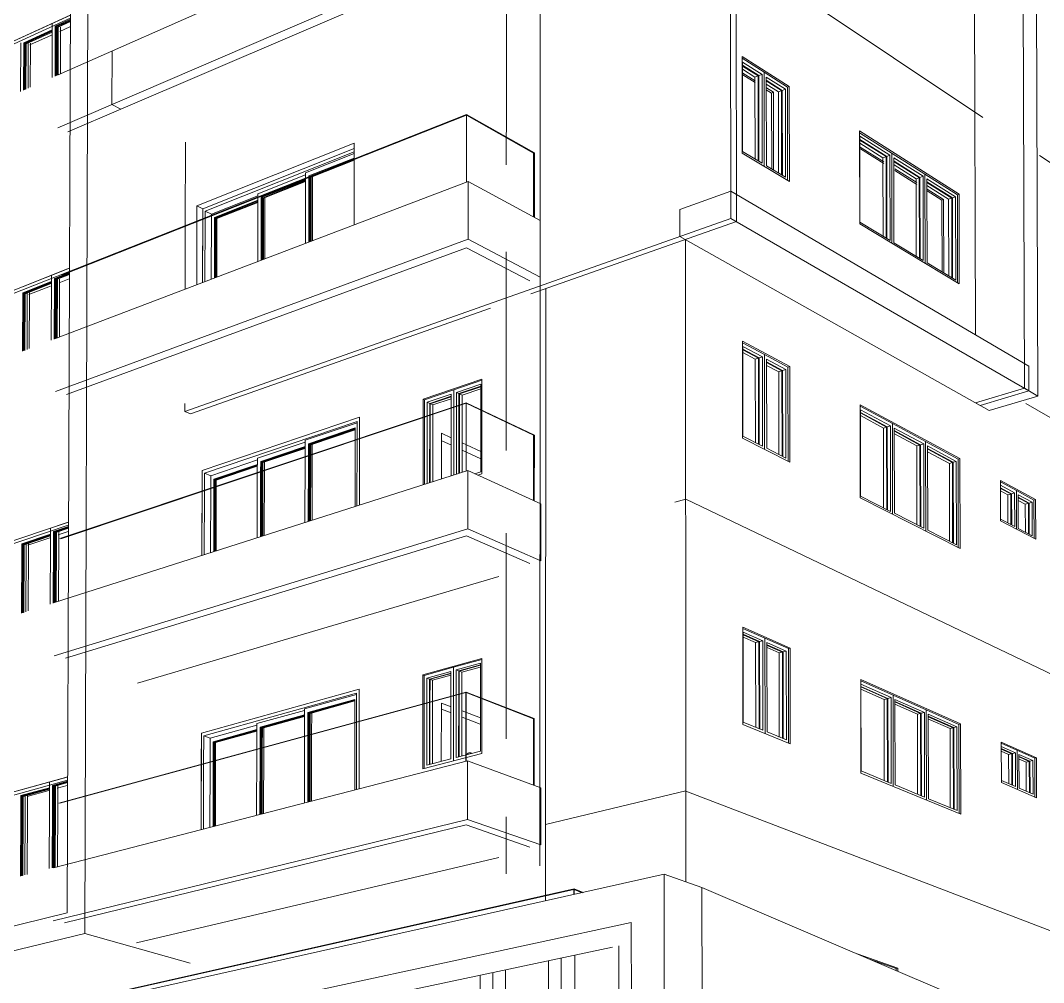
# Model space of a CAD drawing. Header units: metres. Extents: x -144 to 1000, y -717 to 29.
# Drawn here: x 11.863 to 15.321, y -560.797 to -557.545 of the extents above; entities that cross this region are included whole.
import ezdxf

# ---------------------------------------------------------------- set-up
doc = ezdxf.new("R2010")
doc.units = ezdxf.units.M
for name, color, linetype, lineweight in [('A-DOOR-FRAM', 1, 'Continuous', 9), ('A-DOOR-GLAZ', 1, 'Continuous', 9), ('A-FLOR', 2, 'Continuous', 9), ('A-FLOR-HRAL', 1, 'Continuous', 9), ('A-GLAZ', 1, 'Continuous', 9), ('A-WALL', 4, 'Continuous', 9), ('P-SANR-FIXT', 1, 'Continuous', 9), ('S-COLS', 7, 'Continuous', 9)]:
    doc.layers.add(name, color=color, linetype=linetype, lineweight=lineweight)

msp = doc.modelspace()

# ---------------------------------------------------------------- linework, layer by layer
at = {"layer": 'A-DOOR-FRAM', "color": 253, "true_color": 0x9c9c9c}
for p, q in [((12.0316, -557.5262), (11.7414, -557.6584)), ((11.7485, -557.6655), (12.0305, -557.5372)), ((11.9804, -557.5639), (12.0316, -557.5407)), ((11.8738, -557.62), (11.9702, -557.5762)), ((11.9703, -557.5541), (11.9697, -557.7377)), ((11.9798, -557.7332), (11.9804, -557.5639)), ((11.9804, -557.5639), (11.983, -557.5653)), ((11.8639, -557.6206), (11.8632, -557.7848)), ((11.8732, -557.7804), (11.8738, -557.62)), ((11.8738, -557.62), (11.8764, -557.6213)), ((12.6765, -558.141), (12.8262, -558.0818)), ((12.8263, -558.0774), (12.8259, -558.298)), ((12.8372, -558.2937), (12.8377, -558.0729)), ((12.5189, -558.2102), (12.6654, -558.1524)), ((12.6654, -558.1411), (12.6649, -558.3594)), ((12.6761, -558.3551), (12.6765, -558.141)), ((12.6786, -558.142), (12.6765, -558.141)), ((12.4782, -558.4305), (12.4788, -558.2149)), ((12.4867, -558.2118), (12.4861, -558.4275)), ((12.5081, -558.2034), (12.5076, -558.4194)), ((12.5184, -558.4152), (12.5189, -558.2102)), ((12.5215, -558.2115), (12.5189, -558.2102)), ((11.9773, -558.4164), (12.0285, -558.3961)), ((11.8705, -558.4652), (11.967, -558.4271)), ((11.9672, -558.4174), (11.9664, -558.6257)), ((11.9765, -558.6219), (11.9773, -558.4164)), ((11.9773, -558.4164), (11.9793, -558.4173)), ((11.8697, -558.6626), (11.8705, -558.4652)), ((11.8705, -558.4652), (11.8731, -558.4664)), ((12.9945, -558.9618), (12.9941, -559.1876)), ((13.0003, -558.9599), (13, -559.1857)), ((13.0084, -559.183), (13.0088, -558.957)), ((12.8245, -559.0186), (12.8241, -559.2419)), ((12.8355, -559.2383), (12.8359, -559.0148)), ((12.6633, -559.0725), (12.6629, -559.2935)), ((12.674, -559.2899), (12.6745, -559.0688)), ((12.4758, -559.3532), (12.4764, -559.1349)), ((12.4843, -559.1323), (12.4837, -559.3507)), ((12.5057, -559.1252), (12.5052, -559.3439)), ((12.5161, -559.3404), (12.5166, -559.1215)), ((11.9639, -559.3063), (11.9631, -559.5171)), ((11.9732, -559.5139), (11.974, -559.3029)), ((11.8663, -559.5481), (11.8671, -559.3386)), ((12.993, -559.9172), (12.9926, -560.1458)), ((12.9988, -559.9156), (12.9985, -560.1443)), ((13.007, -560.1421), (13.0073, -559.9132)), ((12.8227, -559.9635), (12.8223, -560.1897)), ((12.8337, -560.1867), (12.8341, -559.9604)), ((12.6613, -560.0075), (12.6608, -560.2313)), ((12.6719, -560.2284), (12.6724, -560.0045)), ((12.4734, -560.2795), (12.474, -560.0585)), ((12.4819, -560.0564), (12.4813, -560.2775)), ((12.5034, -560.0505), (12.5028, -560.272)), ((12.5137, -560.2692), (12.5143, -560.0476)), ((11.9606, -560.1984), (11.9598, -560.4107)), ((11.9699, -560.4092), (11.9707, -560.1956)), ((11.8628, -560.4368), (11.8637, -560.2248))]:
    msp.add_line(p, q, dxfattribs=at)
at = {"layer": 'A-DOOR-FRAM', "color": 9, "true_color": 0xbbbbbb}
for p, q in [((11.983, -557.5653), (11.9882, -557.568)), ((11.9882, -557.568), (11.9876, -557.7298)), ((12.0316, -557.5484), (11.9882, -557.568)), ((11.9899, -557.7287), (11.9905, -557.567)), ((12.03, -557.5662), (11.9963, -557.5814)), ((11.9983, -557.5671), (11.9978, -557.7253)), ((11.9701, -557.5839), (11.8816, -557.624)), ((11.9681, -557.5942), (11.8948, -557.6274)), ((11.8764, -557.6213), (11.8816, -557.624)), ((11.8816, -557.624), (11.881, -557.777)), ((11.8883, -557.7737), (11.8889, -557.6207)), ((11.8967, -557.6208), (11.8961, -557.7703)), ((12.9908, -558.0167), (12.8454, -558.0742)), ((12.8262, -558.0889), (12.6843, -558.1449)), ((12.8454, -558.0742), (12.8407, -558.0718)), ((12.8454, -558.0742), (12.845, -558.2907)), ((12.8503, -558.0723), (12.85, -558.2888)), ((12.6653, -558.1594), (12.5267, -558.2141)), ((12.6843, -558.1449), (12.6791, -558.1423)), ((12.6843, -558.1449), (12.6838, -558.3522)), ((12.6891, -558.1432), (12.6887, -558.3503)), ((12.5267, -558.2141), (12.5215, -558.2115)), ((12.5267, -558.2141), (12.5262, -558.4123)), ((12.0285, -558.4028), (11.9851, -558.42)), ((11.967, -558.4338), (11.8783, -558.4687)), ((11.9644, -558.4424), (11.8915, -558.4712)), ((11.9799, -558.4176), (11.9851, -558.42)), ((11.9851, -558.42), (11.9844, -558.6189)), ((11.9867, -558.618), (11.9874, -558.419)), ((12.027, -558.4178), (11.9932, -558.4311)), ((11.9952, -558.4187), (11.9945, -558.615)), ((11.8731, -558.4664), (11.8783, -558.4687)), ((11.8783, -558.4687), (11.8776, -558.6596)), ((11.8849, -558.6568), (11.8856, -558.4659)), ((11.8934, -558.4655), (11.8927, -558.6538)), ((12.8436, -559.0122), (12.8432, -559.2358)), ((12.8486, -559.0106), (12.8482, -559.2342)), ((12.6822, -559.0662), (12.6818, -559.2874)), ((12.6871, -559.0645), (12.6866, -559.2859)), ((12.5244, -559.1189), (12.5239, -559.3379)), ((11.9819, -559.3003), (11.9811, -559.5114)), ((11.9834, -559.5106), (11.9842, -559.2995)), ((11.992, -559.2968), (11.9913, -559.5081)), ((11.875, -559.3367), (11.8742, -559.5456)), ((11.8814, -559.5432), (11.8822, -559.3335)), ((11.8901, -559.3309), (11.8893, -559.5407)), ((12.8419, -559.9583), (12.8415, -560.1847)), ((12.8469, -559.957), (12.8465, -560.1834)), ((12.6802, -560.0024), (12.6797, -560.2264)), ((12.6851, -560.001), (12.6846, -560.2251)), ((12.5221, -560.0455), (12.5215, -560.2672)), ((11.9786, -560.1935), (11.9778, -560.4072)), ((11.9801, -560.4066), (11.9809, -560.1928)), ((11.9888, -560.1907), (11.988, -560.4046)), ((11.8715, -560.2227), (11.8707, -560.4348)), ((11.878, -560.4329), (11.8788, -560.2207)), ((11.8867, -560.2185), (11.8859, -560.4309))]:
    msp.add_line(p, q, dxfattribs=at)
at = {"layer": 'A-DOOR-FRAM'}
for p, q in [((12.9903, -557.9777), (12.4789, -558.1812)), ((12.4868, -558.189), (12.9906, -557.9888)), ((12.9908, -557.9941), (12.8263, -558.0594)), ((12.8377, -558.0702), (12.9909, -558.0096)), ((12.8263, -558.0594), (12.8263, -558.0774)), ((12.8263, -558.0665), (12.6654, -558.1303)), ((12.8377, -558.0729), (12.8377, -558.0702)), ((12.8407, -558.0718), (12.8377, -558.0702)), ((12.6654, -558.1303), (12.6654, -558.1411)), ((12.6654, -558.1373), (12.5081, -558.1995)), ((12.4788, -558.2149), (12.4789, -558.1812)), ((12.4868, -558.189), (12.4867, -558.2118)), ((12.5081, -558.1996), (12.4868, -558.189)), ((12.5081, -558.1995), (12.5081, -558.2029)), ((12.0285, -558.3816), (11.7379, -558.4968)), ((11.745, -558.5044), (12.0274, -558.3926)), ((11.9672, -558.4059), (11.9672, -558.4164)), ((13.0089, -558.8856), (12.4766, -559.066)), ((13.0088, -558.957), (13.0089, -558.8856)), ((12.4845, -559.0743), (13.0004, -558.8998)), ((13.0004, -558.9044), (12.8246, -558.9638)), ((12.836, -558.9753), (12.9945, -558.9219)), ((12.9945, -558.9219), (12.9945, -558.9618)), ((13.0004, -558.8998), (13.0003, -558.9599)), ((12.8246, -558.9699), (12.6635, -559.0242)), ((12.6746, -559.0357), (12.8245, -558.9852)), ((12.8246, -558.9638), (12.8245, -559.0186)), ((12.8359, -559.0148), (12.836, -558.9753)), ((12.8386, -558.9765), (12.836, -558.9753)), ((12.6634, -559.0302), (12.5059, -559.0833)), ((12.6635, -559.0242), (12.6633, -559.0725)), ((12.4764, -559.1349), (12.4766, -559.066)), ((12.5167, -559.0946), (12.6634, -559.0454)), ((12.6745, -559.0688), (12.6746, -559.0357)), ((12.6771, -559.0368), (12.6746, -559.0357)), ((12.4845, -559.0743), (12.4843, -559.1323)), ((12.5059, -559.0833), (12.4845, -559.0743)), ((12.5059, -559.0833), (12.5057, -559.1252)), ((12.5166, -559.1215), (12.5167, -559.0946)), ((12.5193, -559.0957), (12.5167, -559.0946)), ((12.0242, -559.2405), (11.7344, -559.3382)), ((11.7415, -559.3462), (12.0244, -559.251)), ((11.964, -559.2608), (11.9639, -559.3063)), ((12.0255, -559.24), (11.964, -559.2608)), ((11.974, -559.3029), (11.9741, -559.2719)), ((11.9741, -559.2719), (12.0255, -559.2546)), ((11.9741, -559.2719), (11.9767, -559.2729)), ((11.8672, -559.3135), (11.9639, -559.281)), ((11.8671, -559.3386), (11.8672, -559.3135)), ((11.8672, -559.3135), (11.8698, -559.3145)), ((13.0075, -559.8051), (12.4742, -559.9541)), ((12.4821, -559.9629), (12.999, -559.8188)), ((12.999, -559.8226), (12.8229, -559.8716)), ((12.999, -559.8188), (12.9988, -559.9156)), ((13.0073, -559.9132), (13.0075, -559.8051)), ((12.8343, -559.8839), (12.9931, -559.8399)), ((12.9931, -559.8399), (12.993, -559.9172)), ((12.8228, -559.8767), (12.6615, -559.9215)), ((12.6726, -559.9337), (12.8228, -559.8921)), ((12.8229, -559.8716), (12.8227, -559.9635)), ((12.8341, -559.9604), (12.8343, -559.8839)), ((12.8369, -559.8849), (12.8343, -559.8839)), ((12.6614, -559.9265), (12.5036, -559.9703)), ((12.6615, -559.9215), (12.6613, -560.0075)), ((12.474, -560.0585), (12.4742, -559.9541)), ((12.4821, -559.9629), (12.4819, -560.0564)), ((12.5036, -559.9703), (12.4821, -559.9629)), ((12.5145, -559.9824), (12.6614, -559.9417)), ((12.6724, -560.0045), (12.6726, -559.9337)), ((12.6752, -559.9346), (12.6726, -559.9337)), ((12.5036, -559.9703), (12.5034, -560.0505)), ((12.5143, -560.0476), (12.5145, -559.9824)), ((12.517, -559.9833), (12.5145, -559.9824)), ((12.0224, -560.1016), (11.7309, -560.1826)), ((11.738, -560.1911), (12.0213, -560.1126)), ((11.8639, -560.1648), (11.9607, -560.138)), ((11.9609, -560.1187), (11.9606, -560.1984)), ((11.9707, -560.1956), (11.971, -560.1305)), ((11.971, -560.1305), (12.0224, -560.1162)), ((11.971, -560.1305), (11.9736, -560.1313)), ((11.8637, -560.2248), (11.8639, -560.1648)), ((11.8639, -560.1648), (11.8665, -560.1656))]:
    msp.add_line(p, q, dxfattribs=at)
at = {"layer": 'A-DOOR-FRAM', "color": 251, "true_color": 0x525252}
for p, q in [((12.9944, -558.9281), (12.8437, -558.9788)), ((12.8244, -558.9913), (12.6823, -559.039)), ((12.8437, -558.9788), (12.8386, -558.9765)), ((12.8437, -558.9788), (12.8436, -559.0122)), ((12.8487, -558.9771), (12.8486, -559.0106)), ((12.6633, -559.0513), (12.5245, -559.0979)), ((12.6823, -559.039), (12.6771, -559.0368)), ((12.6823, -559.039), (12.6822, -559.0662)), ((12.6872, -559.0384), (12.6871, -559.0645)), ((12.5245, -559.0979), (12.5193, -559.0957)), ((12.5245, -559.0979), (12.5244, -559.1189)), ((11.9767, -559.2729), (11.982, -559.2749)), ((12.0255, -559.2603), (11.982, -559.2749)), ((12.0239, -559.2725), (11.9901, -559.2838)), ((11.9921, -559.2732), (11.992, -559.2968)), ((11.9638, -559.2867), (11.8751, -559.3165)), ((11.9618, -559.2933), (11.8882, -559.318)), ((11.982, -559.2749), (11.9819, -559.3003)), ((11.9842, -559.2995), (11.9843, -559.2741)), ((11.8698, -559.3145), (11.8751, -559.3165)), ((11.8751, -559.3165), (11.875, -559.336)), ((11.8822, -559.3335), (11.8823, -559.314)), ((11.8902, -559.3131), (11.8901, -559.3309)), ((12.993, -559.8449), (12.842, -559.8867)), ((12.842, -559.8867), (12.8369, -559.8849)), ((12.842, -559.8867), (12.8419, -559.9583)), ((12.847, -559.8854), (12.8469, -559.957)), ((12.8227, -559.8971), (12.6803, -559.9365)), ((12.6613, -559.9466), (12.5222, -559.9851)), ((12.6803, -559.9365), (12.6752, -559.9346)), ((12.6803, -559.9365), (12.6802, -560.0024)), ((12.6852, -559.9351), (12.6851, -560.001)), ((12.5222, -559.9851), (12.517, -559.9833)), ((12.5222, -559.9851), (12.5221, -560.0455)), ((11.9736, -560.1313), (11.9788, -560.133)), ((11.9788, -560.133), (11.9786, -560.1935)), ((12.0224, -560.1209), (11.9788, -560.133)), ((11.9809, -560.1928), (11.9811, -560.1323)), ((12.0208, -560.1303), (11.987, -560.1396)), ((11.989, -560.1309), (11.9888, -560.1907)), ((11.8665, -560.1656), (11.8717, -560.1673)), ((11.8717, -560.1673), (11.8715, -560.2227)), ((11.9607, -560.1427), (11.8717, -560.1673)), ((11.8788, -560.2207), (11.879, -560.1652)), ((11.9586, -560.1474), (11.885, -560.1678)), ((11.8869, -560.1637), (11.8867, -560.2185))]:
    msp.add_line(p, q, dxfattribs=at)
at = {"layer": 'A-DOOR-GLAZ', "color": 253, "true_color": 0x9c9c9c}
for p, q in [((11.983, -557.5653), (12.0316, -557.5432)), ((11.8764, -557.6213), (11.9702, -557.5788)), ((11.983, -557.5653), (11.9824, -557.7321)), ((11.8764, -557.6213), (11.8758, -557.7793)), ((12.6791, -558.1423), (12.8262, -558.0842)), ((12.8402, -558.0719), (12.8398, -558.2927)), ((12.5215, -558.2115), (12.6653, -558.1547)), ((12.6791, -558.1423), (12.6786, -558.3541)), ((12.5215, -558.2115), (12.521, -558.4143)), ((11.9799, -558.4176), (12.0285, -558.3983)), ((11.8731, -558.4664), (11.967, -558.4293)), ((11.9799, -558.4176), (11.9791, -558.6205)), ((11.8731, -558.4664), (11.8724, -558.6616)), ((12.8385, -559.014), (12.8381, -559.2375)), ((12.6771, -559.0679), (12.6766, -559.2891)), ((12.5192, -559.1207), (12.5187, -559.3396)), ((11.9766, -559.302), (11.9759, -559.5131)), ((11.8697, -559.3377), (11.8689, -559.5472)), ((12.8367, -559.9597), (12.8363, -560.1861)), ((12.675, -560.0038), (12.6745, -560.2277)), ((12.5169, -560.0469), (12.5163, -560.2685)), ((11.9734, -560.1949), (11.9726, -560.4086)), ((11.8663, -560.2241), (11.8655, -560.4362))]:
    msp.add_line(p, q, dxfattribs=at)
at = {"layer": 'A-DOOR-GLAZ', "color": 9, "true_color": 0xbbbbbb}
for p, q in [((11.9856, -557.5667), (11.983, -557.5653)), ((11.985, -557.7309), (11.9856, -557.5667)), ((12.0316, -557.5458), (11.9856, -557.5667)), ((11.9701, -557.5813), (11.879, -557.6227)), ((11.879, -557.6227), (11.8764, -557.6213)), ((11.8784, -557.7781), (11.879, -557.6227)), ((12.9908, -558.0143), (12.8428, -558.0729)), ((12.8262, -558.0865), (12.6817, -558.1436)), ((12.8428, -558.0729), (12.8407, -558.0718)), ((12.8428, -558.0729), (12.8424, -558.2917)), ((12.6653, -558.1571), (12.5241, -558.2128)), ((12.6817, -558.1436), (12.6791, -558.1423)), ((12.6817, -558.1436), (12.6812, -558.3532)), ((12.5241, -558.2128), (12.5215, -558.2115)), ((12.5241, -558.2128), (12.5236, -558.4133)), ((12.0285, -558.4006), (11.9825, -558.4188)), ((11.967, -558.4315), (11.8757, -558.4676)), ((11.9825, -558.4188), (11.9799, -558.4176)), ((11.9818, -558.6199), (11.9825, -558.4188)), ((11.8757, -558.4676), (11.8731, -558.4664)), ((11.875, -558.6606), (11.8757, -558.4676)), ((12.8411, -559.0131), (12.8406, -559.2367)), ((12.6797, -559.0671), (12.6792, -559.2883)), ((12.5218, -559.1198), (12.5213, -559.3387)), ((11.9785, -559.5122), (11.9793, -559.3011)), ((11.8715, -559.5464), (11.8724, -559.3369)), ((12.8393, -559.959), (12.8389, -560.1854)), ((12.6776, -560.0031), (12.6771, -560.2271)), ((12.5195, -560.0462), (12.5189, -560.2678)), ((11.9752, -560.4079), (11.976, -560.1942)), ((11.8681, -560.4355), (11.8689, -560.2234))]:
    msp.add_line(p, q, dxfattribs=at)
at = {"layer": 'A-DOOR-GLAZ'}
for p, q in [((12.8402, -558.0715), (12.9908, -558.0119)), ((12.8386, -558.9765), (12.9945, -558.924)), ((12.6771, -559.0368), (12.8245, -558.9872)), ((12.8386, -558.9765), (12.8385, -559.014)), ((12.5193, -559.0957), (12.6633, -559.0474)), ((12.6771, -559.0368), (12.6771, -559.0679)), ((12.5193, -559.0957), (12.5192, -559.1207)), ((11.9767, -559.2729), (11.9766, -559.302)), ((11.9767, -559.2729), (12.0255, -559.2565)), ((11.8698, -559.3145), (11.9639, -559.2829)), ((11.8698, -559.3145), (11.8697, -559.3367)), ((12.8369, -559.8849), (12.9931, -559.8416)), ((12.6752, -559.9346), (12.8228, -559.8937)), ((12.8369, -559.8849), (12.8367, -559.9597)), ((12.517, -559.9833), (12.6613, -559.9433)), ((12.6752, -559.9346), (12.675, -560.0038)), ((12.517, -559.9833), (12.5169, -560.0469)), ((11.9736, -560.1313), (11.9734, -560.1949)), ((11.9736, -560.1313), (12.0224, -560.1178)), ((11.8665, -560.1656), (11.8663, -560.2241)), ((11.8665, -560.1656), (11.9607, -560.1396))]:
    msp.add_line(p, q, dxfattribs=at)
at = {"layer": 'A-DOOR-GLAZ', "color": 251, "true_color": 0x525252}
for p, q in [((12.9945, -558.926), (12.8411, -558.9776)), ((12.8245, -558.9892), (12.6797, -559.0379)), ((12.8411, -558.9776), (12.8386, -558.9765)), ((12.8411, -558.9776), (12.8411, -559.0131)), ((12.6633, -559.0493), (12.5219, -559.0968)), ((12.6797, -559.0379), (12.6771, -559.0368)), ((12.6797, -559.0379), (12.6797, -559.0671)), ((12.5219, -559.0968), (12.5193, -559.0957)), ((12.5219, -559.0968), (12.5218, -559.1198)), ((11.9794, -559.2739), (11.9767, -559.2729)), ((11.9793, -559.3011), (11.9794, -559.2739)), ((12.0255, -559.2584), (11.9794, -559.2739)), ((11.9638, -559.2848), (11.8724, -559.3155)), ((11.8724, -559.3155), (11.8698, -559.3145)), ((11.8724, -559.3367), (11.8724, -559.3155)), ((12.9931, -559.8432), (12.8394, -559.8858)), ((12.8228, -559.8954), (12.6777, -559.9355)), ((12.8394, -559.8858), (12.8369, -559.8849)), ((12.8394, -559.8858), (12.8393, -559.959)), ((12.6613, -559.945), (12.5196, -559.9842)), ((12.6777, -559.9355), (12.6752, -559.9346)), ((12.6777, -559.9355), (12.6776, -560.0031)), ((12.5196, -559.9842), (12.517, -559.9833)), ((12.5196, -559.9842), (12.5195, -560.0462)), ((11.9762, -560.1322), (11.9736, -560.1313)), ((11.976, -560.1942), (11.9762, -560.1322)), ((12.0224, -560.1194), (11.9762, -560.1322)), ((11.8691, -560.1664), (11.8665, -560.1656)), ((11.8689, -560.2234), (11.8691, -560.1664)), ((11.9607, -560.1411), (11.8691, -560.1664))]:
    msp.add_line(p, q, dxfattribs=at)
at = {"layer": 'A-FLOR', "lineweight": 9}
for p, q in [((12.2021, -557.8441), (12.0224, -557.9211)), ((13.5847, -558.4247), (13.3707, -558.3127)), ((13.5844, -559.3798), (13.37, -559.2863)), ((12.2585, -559.7846), (13.4799, -559.4243)), ((13.5842, -560.3387), (13.3692, -560.264)), ((12.2554, -560.6624), (13.4793, -560.3743))]:
    msp.add_line(p, q, dxfattribs=at)
at = {"layer": 'A-FLOR-HRAL'}
for p, q in [((13.3704, -557.8621), (11.9996, -558.4046)), ((13.3702, -558.0905), (13.3704, -557.8621)), ((13.5998, -557.9916), (13.3704, -557.8621)), ((13.5998, -557.9916), (13.5998, -558.2104)), ((13.3697, -558.8365), (11.996, -559.2956)), ((13.3695, -559.0678), (13.3697, -558.8365)), ((13.5996, -558.946), (13.3697, -558.8365)), ((13.5996, -558.946), (13.5995, -559.1684)), ((13.3689, -559.8149), (11.9924, -560.1898)), ((13.3687, -560.049), (13.3689, -559.8149)), ((13.5993, -559.9043), (13.3689, -559.8149)), ((13.5993, -559.9043), (13.5993, -560.1303)), ((13.7341, -560.4801), (10.8115, -561.1381)), ((13.7643, -560.4923), (13.7341, -560.4801)), ((13.7341, -560.4801), (13.7341, -560.4978))]:
    msp.add_line(p, q, dxfattribs=at)
at = {"layer": 'A-FLOR-HRAL', "color": 253, "true_color": 0x9c9c9c}
for p, q in [((13.37, -557.8646), (12.0026, -558.4055)), ((13.37, -557.8646), (13.3698, -558.0907)), ((13.3704, -557.8621), (13.37, -557.8646)), ((13.5971, -557.9926), (13.3704, -557.8648)), ((13.597, -558.2089), (13.5971, -557.9926)), ((13.5971, -557.9926), (13.5998, -557.9916)), ((13.3693, -558.8386), (11.999, -559.2963)), ((13.3693, -558.8386), (13.3691, -559.0679)), ((13.3697, -558.8365), (13.3693, -558.8386)), ((13.5968, -558.9469), (13.3697, -558.8387)), ((13.5968, -558.9469), (13.5996, -558.946)), ((13.5968, -559.1671), (13.5968, -558.9469)), ((13.3685, -559.8165), (11.9954, -560.1904)), ((13.3685, -559.8165), (13.3684, -560.0491)), ((13.3689, -559.8149), (13.3685, -559.8165)), ((13.5966, -559.905), (13.3689, -559.8167)), ((13.5965, -560.1293), (13.5966, -559.905)), ((13.5966, -559.905), (13.5993, -559.9043)), ((10.8142, -561.1386), (13.7333, -560.4817)), ((13.7333, -560.4817), (13.7341, -560.4801)), ((13.7333, -560.498), (13.7333, -560.4817)), ((13.7342, -560.4821), (13.761, -560.493))]:
    msp.add_line(p, q, dxfattribs=at)
at = {"layer": 'A-GLAZ', "lineweight": 9}
for p, q in [((14.3021, -557.6725), (14.3762, -557.7195)), ((14.3032, -557.685), (14.3036, -557.9873)), ((14.3692, -557.7268), (14.3032, -557.685)), ((14.3033, -557.6961), (14.3584, -557.7309)), ((14.3692, -557.7268), (14.3583, -557.7309)), ((14.3587, -558.0206), (14.3584, -557.7309)), ((14.3696, -558.0271), (14.3692, -557.7268)), ((14.3762, -557.7195), (14.4552, -557.7696)), ((14.3766, -558.0373), (14.3762, -557.7195)), ((14.3833, -557.7357), (14.3837, -558.0356)), ((14.4482, -557.7768), (14.3833, -557.7357)), ((14.3834, -557.7467), (14.4374, -557.7809)), ((14.4482, -557.7768), (14.4374, -557.7809)), ((14.4379, -558.0683), (14.4374, -557.7809)), ((14.4487, -558.0748), (14.4482, -557.7768)), ((14.4552, -557.7696), (14.4556, -558.085)), ((14.6989, -557.9242), (15.0293, -558.1338)), ((14.8012, -558.0003), (14.6995, -557.936)), ((14.6995, -557.936), (14.7001, -558.2266)), ((14.6997, -557.9466), (14.7906, -558.0041)), ((14.3696, -558.0271), (14.3036, -557.9873)), ((14.8083, -558.2976), (14.8076, -557.9932)), ((14.7906, -558.0041), (14.8012, -558.0003)), ((14.7912, -558.2815), (14.7906, -558.0041)), ((14.8018, -558.288), (14.8012, -558.0003)), ((14.9134, -558.0714), (14.8141, -558.0086)), ((14.8141, -558.0086), (14.8148, -558.2958)), ((14.8154, -558.0198), (14.9029, -558.0751)), ((14.4487, -558.0748), (14.3837, -558.0356)), ((14.9029, -558.0751), (14.9134, -558.0714)), ((14.9036, -558.3494), (14.9029, -558.0751)), ((14.9141, -558.3557), (14.9134, -558.0714)), ((14.9197, -558.0643), (14.9205, -558.3652)), ((15.0231, -558.1409), (14.9261, -558.0794)), ((14.9261, -558.0794), (14.9268, -558.3634)), ((14.9262, -558.0899), (15.0126, -558.1445)), ((15.0126, -558.1445), (15.0231, -558.1409)), ((15.0133, -558.4156), (15.0126, -558.1445)), ((15.0239, -558.422), (15.0231, -558.1409)), ((15.0293, -558.1338), (15.0301, -558.4313)), ((14.8018, -558.288), (14.7001, -558.2266)), ((14.9141, -558.3557), (14.8148, -558.2958)), ((15.0239, -558.422), (14.9268, -558.3634)), ((14.3033, -558.6339), (14.3775, -558.674)), ((14.3044, -558.6464), (14.3047, -558.9499)), ((14.3704, -558.682), (14.3044, -558.6464)), ((14.3044, -558.6558), (14.3596, -558.6855)), ((14.3704, -558.682), (14.3596, -558.6855)), ((14.36, -558.978), (14.3596, -558.6855)), ((14.3708, -558.9835), (14.3704, -558.682)), ((14.3775, -558.674), (14.4566, -558.7167)), ((14.3775, -558.674), (14.378, -558.994)), ((14.3846, -558.6896), (14.385, -558.9907)), ((14.4496, -558.7247), (14.3846, -558.6896)), ((14.3847, -558.699), (14.4388, -558.7281)), ((14.4566, -558.7167), (14.4571, -559.0343)), ((14.4496, -558.7247), (14.4388, -558.7281)), ((14.4393, -559.0183), (14.4388, -558.7281)), ((14.4501, -559.0238), (14.4496, -558.7247)), ((13.3274, -558.7932), (13.4225, -558.761)), ((13.4184, -558.7741), (13.3362, -558.8018)), ((13.3448, -558.8059), (13.4185, -558.7811)), ((13.4183, -558.8593), (13.4184, -558.7741)), ((13.2287, -558.8265), (13.3274, -558.7932)), ((13.3185, -558.8077), (13.2374, -558.8351)), ((13.246, -558.8391), (13.3187, -558.8147)), ((13.3185, -558.8536), (13.3185, -558.8077)), ((13.3274, -558.7932), (13.3273, -558.8506)), ((13.3362, -558.8018), (13.3448, -558.8059)), ((13.3362, -558.8018), (13.3362, -558.8477)), ((13.3448, -558.8448), (13.3448, -558.8059)), ((13.2286, -558.8836), (13.2287, -558.8265)), ((13.2374, -558.8351), (13.2373, -558.8807)), ((13.2374, -558.8351), (13.246, -558.8391)), ((13.246, -558.8778), (13.246, -558.8391)), ((14.7008, -558.8485), (14.8097, -558.9074)), ((14.8032, -558.9152), (14.7014, -558.8603)), ((14.7014, -558.8603), (14.702, -559.152)), ((14.7015, -558.8694), (14.7926, -558.9184)), ((14.7926, -558.9184), (14.8032, -558.9152)), ((14.7932, -559.1985), (14.7926, -558.9184)), ((14.8039, -559.2039), (14.8032, -558.9152)), ((14.8097, -558.9074), (14.922, -558.968)), ((14.8097, -558.9074), (14.8104, -559.2138)), ((14.9157, -558.9757), (14.8162, -558.9222)), ((14.8162, -558.9222), (14.8169, -559.2105)), ((14.3708, -558.9835), (14.3047, -558.9499)), ((14.8163, -558.9311), (14.9051, -558.9789)), ((14.4501, -559.0238), (14.385, -558.9907)), ((14.9058, -559.2557), (14.9051, -558.9789)), ((14.9057, -558.9787), (14.9157, -558.9757)), ((14.9164, -559.2611), (14.9157, -558.9757)), ((14.922, -558.968), (14.9228, -559.2709)), ((14.922, -558.968), (15.0317, -559.0272)), ((15.0255, -559.0349), (14.9284, -558.9826)), ((14.9284, -558.9826), (14.9291, -559.2676)), ((14.9285, -558.9914), (15.015, -559.038)), ((15.0317, -559.0272), (15.0325, -559.3267)), ((15.015, -559.038), (15.0255, -559.0349)), ((15.0158, -559.3117), (15.015, -559.038)), ((15.0263, -559.3171), (15.0255, -559.0349)), ((15.175, -559.1046), (15.2289, -559.1337)), ((15.223, -559.1413), (15.1752, -559.1155)), ((15.1752, -559.1242), (15.2126, -559.1442)), ((15.2293, -559.2644), (15.2289, -559.1337)), ((15.2289, -559.1337), (15.2879, -559.1656)), ((14.8039, -559.2039), (14.702, -559.152)), ((15.2126, -559.1442), (15.223, -559.1413)), ((15.2126, -559.1442), (15.2129, -559.2495)), ((15.2233, -559.255), (15.223, -559.1413)), ((15.2349, -559.1477), (15.2352, -559.2613)), ((15.2821, -559.1731), (15.2349, -559.1477)), ((15.2349, -559.1563), (15.2717, -559.176)), ((15.2879, -559.1656), (15.2884, -559.2954)), ((15.2717, -559.176), (15.2821, -559.1731)), ((15.2717, -559.176), (15.2721, -559.2807)), ((15.2825, -559.2862), (15.2821, -559.1731)), ((14.9164, -559.2611), (14.8169, -559.2105)), ((15.2233, -559.255), (15.1755, -559.2299)), ((15.0263, -559.3171), (14.9291, -559.2676)), ((15.2825, -559.2862), (15.2352, -559.2613)), ((14.3044, -559.5993), (14.3788, -559.6324)), ((14.3055, -559.6117), (14.3059, -559.9164)), ((14.3717, -559.6411), (14.3055, -559.6117)), ((14.3056, -559.6195), (14.3609, -559.644)), ((14.3717, -559.6411), (14.3609, -559.644)), ((14.3613, -559.9393), (14.3609, -559.644)), ((14.3721, -559.9438), (14.3717, -559.6411)), ((14.3788, -559.6324), (14.4581, -559.6676)), ((14.3793, -559.9546), (14.3788, -559.6324)), ((14.3859, -559.6474), (14.3863, -559.9497)), ((14.4511, -559.6763), (14.3859, -559.6474)), ((14.386, -559.6551), (14.4403, -559.6791)), ((14.4511, -559.6763), (14.4403, -559.6791)), ((14.4407, -559.9722), (14.4403, -559.6791)), ((14.4515, -559.9767), (14.4511, -559.6763)), ((14.4581, -559.6676), (14.4585, -559.9874)), ((13.3266, -559.7308), (13.4219, -559.7042)), ((13.4178, -559.7171), (13.3354, -559.7399)), ((13.344, -559.7433), (13.4179, -559.7228)), ((13.4177, -559.8337), (13.4178, -559.7171)), ((13.2277, -559.7583), (13.3266, -559.7308)), ((13.3177, -559.7448), (13.2364, -559.7674)), ((13.2451, -559.7708), (13.3179, -559.7506)), ((13.3177, -559.8288), (13.3177, -559.7448)), ((13.3266, -559.7308), (13.3265, -559.8264)), ((13.3354, -559.7399), (13.344, -559.7433)), ((13.3354, -559.7399), (13.3354, -559.824)), ((13.344, -559.8216), (13.344, -559.7433)), ((13.2276, -559.8533), (13.2277, -559.7583)), ((13.2364, -559.7674), (13.2363, -559.8509)), ((13.2364, -559.7674), (13.2451, -559.7708)), ((13.245, -559.8486), (13.2451, -559.7708)), ((14.7027, -559.7765), (14.9243, -559.8751)), ((14.8053, -559.8335), (14.7033, -559.7882)), ((14.7033, -559.7882), (14.7039, -560.0811)), ((14.7034, -559.7957), (14.7947, -559.8362)), ((14.8125, -560.1336), (14.8118, -559.825)), ((14.7947, -559.8362), (14.8053, -559.8335)), ((14.7953, -560.1189), (14.7947, -559.8362)), ((14.806, -560.1234), (14.8053, -559.8335)), ((14.9179, -559.8835), (14.8183, -559.8393)), ((14.8183, -559.8393), (14.819, -560.1287)), ((14.8184, -559.8467), (14.9073, -559.8861)), ((14.9073, -559.8861), (14.9179, -559.8835)), ((14.908, -560.1656), (14.9073, -559.8861)), ((14.9187, -560.17), (14.9179, -559.8835)), ((14.9243, -559.8751), (14.925, -560.1801)), ((14.9243, -559.8751), (15.0342, -559.924)), ((15.028, -559.9323), (14.9306, -559.8891)), ((14.9306, -559.8891), (14.9314, -560.1753)), ((14.3721, -559.9438), (14.3059, -559.9164)), ((14.9308, -559.8965), (15.0174, -559.9349)), ((15.0342, -559.924), (15.035, -560.2255)), ((14.4515, -559.9767), (14.3863, -559.9497)), ((15.0174, -559.9349), (15.028, -559.9323)), ((15.0182, -560.2112), (15.0174, -559.9349)), ((15.0287, -560.2156), (15.028, -559.9323)), ((15.1776, -559.9879), (15.2908, -560.0382)), ((15.2257, -560.0201), (15.1778, -559.9989)), ((15.1779, -560.006), (15.2153, -560.0226)), ((15.2153, -560.0226), (15.2257, -560.0201)), ((15.2153, -560.0226), (15.2156, -560.1298)), ((15.2261, -560.1343), (15.2257, -560.0201)), ((15.2321, -560.1439), (15.2317, -560.0119)), ((15.2376, -560.0254), (15.238, -560.1394)), ((15.2849, -560.0464), (15.2376, -560.0254)), ((15.2377, -560.0325), (15.2745, -560.0488)), ((15.2745, -560.0488), (15.2849, -560.0464)), ((15.2745, -560.0488), (15.2749, -560.1553)), ((15.2853, -560.1598), (15.2849, -560.0464)), ((15.2908, -560.0382), (15.2912, -560.1694)), ((14.806, -560.1234), (14.7039, -560.0811)), ((14.9187, -560.17), (14.819, -560.1287)), ((15.1782, -560.1125), (15.1782, -560.1136)), ((15.2261, -560.1343), (15.1782, -560.1136)), ((15.2853, -560.1598), (15.238, -560.1394)), ((15.0287, -560.2156), (14.9314, -560.1753)), ((14.732, -560.7176), (14.7483, -560.7233)), ((14.7483, -560.7233), (14.822, -560.7491)), ((14.7483, -560.7233), (14.7483, -560.7246)), ((14.822, -560.7491), (14.822, -560.7562))]:
    msp.add_line(p, q, dxfattribs=at)
at = {"layer": 'A-GLAZ', "color": 28, "lineweight": 9, "true_color": 0x0d0d0d}
for p, q in [((14.356, -557.7318), (14.3033, -557.6985)), ((14.3033, -557.7095), (14.3452, -557.7359)), ((14.3583, -557.7309), (14.3452, -557.7359)), ((14.3452, -557.7359), (14.3455, -558.0126)), ((14.3584, -557.7309), (14.356, -557.7318)), ((14.356, -557.7318), (14.3563, -558.0191)), ((14.435, -557.7818), (14.3834, -557.7491)), ((14.3834, -557.76), (14.4243, -557.7858)), ((14.4374, -557.7809), (14.4243, -557.7858)), ((14.4243, -557.7858), (14.4247, -558.0604)), ((14.4374, -557.7809), (14.435, -557.7818)), ((14.435, -557.7818), (14.4355, -558.0669)), ((14.7882, -558.0049), (14.6997, -557.949)), ((14.6998, -557.9596), (14.7776, -558.0087)), ((14.7776, -558.0087), (14.7906, -558.0041)), ((14.7776, -558.0087), (14.7782, -558.2737)), ((14.7906, -558.0041), (14.7882, -558.0049)), ((14.7888, -558.2801), (14.7882, -558.0049)), ((14.9005, -558.0759), (14.8154, -558.0221)), ((14.8155, -558.0326), (14.89, -558.0796)), ((14.89, -558.0796), (14.9029, -558.0751)), ((14.89, -558.0796), (14.8906, -558.3416)), ((14.9029, -558.0751), (14.9005, -558.0759)), ((14.9012, -558.3479), (14.9005, -558.0759)), ((15.0103, -558.1453), (14.9262, -558.0922)), ((14.9263, -558.1025), (14.9998, -558.1489)), ((14.9998, -558.1489), (15.0126, -558.1445)), ((14.9998, -558.1489), (15.0005, -558.4078)), ((15.0126, -558.1445), (15.0103, -558.1453)), ((15.011, -558.4142), (15.0103, -558.1453)), ((14.3572, -558.6863), (14.3045, -558.6579)), ((14.3045, -558.6673), (14.3464, -558.6898)), ((14.3596, -558.6855), (14.3464, -558.6898)), ((14.3596, -558.6855), (14.3572, -558.6863)), ((14.3464, -558.6898), (14.3468, -558.9712)), ((14.3572, -558.6863), (14.3576, -558.9768)), ((14.4365, -558.7289), (14.3847, -558.7011)), ((14.3847, -558.7104), (14.4257, -558.7323)), ((14.4388, -558.7281), (14.4257, -558.7323)), ((14.4257, -558.7323), (14.4261, -559.0116)), ((14.4388, -558.7281), (14.4365, -558.7289)), ((14.4365, -558.7289), (14.4369, -559.0171)), ((13.4183, -558.7827), (13.3467, -558.8068)), ((13.3553, -558.8109), (13.4183, -558.7897)), ((13.3185, -558.8163), (13.2479, -558.84)), ((13.2565, -558.8441), (13.3184, -558.8233)), ((13.3467, -558.8068), (13.3448, -558.8059)), ((13.3448, -558.8059), (13.3553, -558.8109)), ((13.3467, -558.8442), (13.3467, -558.8068)), ((13.3553, -558.8413), (13.3553, -558.8109)), ((13.2479, -558.84), (13.246, -558.8391)), ((13.246, -558.8391), (13.2565, -558.8441)), ((13.2479, -558.8772), (13.2479, -558.84)), ((13.2565, -558.8743), (13.2565, -558.8441)), ((14.7903, -558.9191), (14.7016, -558.8714)), ((14.7016, -558.8804), (14.7796, -558.9223)), ((14.7796, -558.9223), (14.7926, -558.9184)), ((14.7796, -558.9223), (14.7802, -559.1918)), ((14.7926, -558.9184), (14.7903, -558.9191)), ((14.7909, -559.1973), (14.7903, -558.9191)), ((14.9028, -558.9796), (14.8164, -558.9331)), ((14.8165, -558.9421), (14.8922, -558.9827)), ((14.8922, -558.9827), (14.9051, -558.9789)), ((14.8922, -558.9827), (14.8928, -559.2492)), ((14.9051, -558.9789), (14.9028, -558.9796)), ((14.9034, -559.2545), (14.9028, -558.9796)), ((15.0127, -559.0387), (14.929, -558.9937)), ((14.9286, -559.0022), (15.0022, -559.0417)), ((15.0022, -559.0417), (15.015, -559.038)), ((15.0022, -559.0417), (15.0029, -559.3052)), ((15.015, -559.038), (15.0127, -559.0387)), ((15.0134, -559.3105), (15.0127, -559.0387)), ((15.2103, -559.1449), (15.1752, -559.1261)), ((15.1753, -559.1346), (15.1999, -559.1478)), ((15.1999, -559.1478), (15.2126, -559.1442)), ((15.1999, -559.1478), (15.2002, -559.2428)), ((15.2126, -559.1442), (15.2103, -559.1449)), ((15.2103, -559.1449), (15.2106, -559.2483)), ((15.2694, -559.1767), (15.235, -559.1582)), ((15.235, -559.1667), (15.259, -559.1796)), ((15.259, -559.1796), (15.2717, -559.176)), ((15.259, -559.1796), (15.2593, -559.274)), ((15.2717, -559.176), (15.2694, -559.1767)), ((15.2694, -559.1767), (15.2697, -559.2795)), ((14.3585, -559.6446), (14.3056, -559.6212)), ((14.3057, -559.6289), (14.3476, -559.6475)), ((14.3609, -559.644), (14.3476, -559.6475)), ((14.3476, -559.6475), (14.348, -559.9335)), ((14.3609, -559.644), (14.3585, -559.6446)), ((14.3585, -559.6446), (14.3589, -559.9383)), ((14.4379, -559.6798), (14.386, -559.6568)), ((14.3861, -559.6645), (14.4271, -559.6826)), ((14.4403, -559.6791), (14.4271, -559.6826)), ((14.4271, -559.6826), (14.4275, -559.9667)), ((14.4403, -559.6791), (14.4379, -559.6798)), ((14.4379, -559.6798), (14.4383, -559.9712)), ((13.3179, -559.7518), (13.247, -559.7715)), ((13.2556, -559.7748), (13.3176, -559.7577)), ((13.346, -559.7441), (13.344, -559.7433)), ((13.344, -559.7433), (13.3546, -559.7475)), ((13.3459, -559.8211), (13.346, -559.7441)), ((13.4179, -559.7241), (13.346, -559.7441)), ((13.3545, -559.8188), (13.3546, -559.7475)), ((13.3546, -559.7475), (13.4166, -559.7303)), ((13.247, -559.7715), (13.2451, -559.7708)), ((13.2451, -559.7708), (13.2556, -559.7748)), ((13.2469, -559.8481), (13.247, -559.7715)), ((13.2555, -559.8457), (13.2556, -559.7748)), ((14.7923, -559.8367), (14.7035, -559.7974)), ((14.7035, -559.8048), (14.7817, -559.8394)), ((14.7817, -559.8394), (14.7947, -559.8362)), ((14.7817, -559.8394), (14.7823, -560.1125)), ((14.7947, -559.8362), (14.7923, -559.8367)), ((14.7929, -560.118), (14.7923, -559.8367)), ((14.905, -559.8867), (14.8185, -559.8483)), ((14.8185, -559.8557), (14.8944, -559.8892)), ((14.8944, -559.8892), (14.9073, -559.8861)), ((14.8944, -559.8892), (14.8951, -560.1602)), ((14.9073, -559.8861), (14.905, -559.8867)), ((14.9057, -560.1646), (14.905, -559.8867)), ((15.0151, -559.9354), (14.9308, -559.8981)), ((14.932, -559.9059), (15.0046, -559.938)), ((15.0046, -559.938), (15.0174, -559.9349)), ((15.0046, -559.938), (15.0053, -560.2058)), ((15.0174, -559.9349), (15.0151, -559.9354)), ((15.0158, -560.2102), (15.0151, -559.9354)), ((15.213, -560.0231), (15.1779, -560.0076)), ((15.1779, -560.0146), (15.2026, -560.0255)), ((15.2026, -560.0255), (15.2153, -560.0226)), ((15.2026, -560.0255), (15.2029, -560.1243)), ((15.2153, -560.0226), (15.213, -560.0231)), ((15.213, -560.0231), (15.2133, -560.1288)), ((15.2722, -560.0493), (15.2377, -560.034)), ((15.2378, -560.0411), (15.2618, -560.0517)), ((15.2618, -560.0517), (15.2745, -560.0488)), ((15.2618, -560.0517), (15.2622, -560.1498)), ((15.2745, -560.0488), (15.2722, -560.0493)), ((15.2722, -560.0493), (15.2726, -560.1543))]:
    msp.add_line(p, q, dxfattribs=at)
at = {"layer": 'A-GLAZ', "color": 253, "lineweight": 9, "true_color": 0x9c9c9c}
for p, q in [((13.3183, -559.0842), (13.3185, -558.8536)), ((13.3273, -558.8506), (13.3271, -559.0813)), ((13.3362, -558.8477), (13.336, -559.0785)), ((13.3446, -559.0758), (13.3448, -558.8448)), ((13.2284, -559.1129), (13.2286, -558.8836)), ((13.2373, -558.8807), (13.2371, -559.1101)), ((13.2457, -559.1074), (13.246, -558.8778)), ((13.4182, -559.0705), (13.4183, -558.8596)), ((13.4182, -559.0705), (13.3984, -559.0768)), ((13.3265, -559.8264), (13.3263, -560.0469)), ((13.3354, -559.824), (13.3352, -560.036)), ((13.3438, -560.0338), (13.344, -559.8216)), ((13.2274, -560.0725), (13.2276, -559.8533)), ((13.2363, -559.8509), (13.2361, -560.0617)), ((13.2448, -560.0594), (13.245, -559.8486)), ((13.3175, -560.0406), (13.3177, -559.8288)), ((13.4176, -560.0147), (13.4177, -559.8337)), ((13.4176, -560.0147), (13.3352, -560.036)), ((13.3175, -560.0406), (13.2361, -560.0617))]:
    msp.add_line(p, q, dxfattribs=at)
at = {"layer": 'A-GLAZ', "color": 253, "lineweight": 9, "true_color": 0xa1a1a1}
for p, q in [((13.3465, -559.0752), (13.3467, -558.8442)), ((13.3551, -559.0724), (13.3553, -558.8413)), ((13.2477, -559.1067), (13.2479, -558.8772)), ((13.2563, -559.104), (13.2565, -558.8743)), ((13.3457, -560.0333), (13.3459, -559.8211)), ((13.3543, -560.0311), (13.3545, -559.8188)), ((13.2467, -560.0589), (13.2469, -559.8481)), ((13.2553, -560.0567), (13.2555, -559.8457))]:
    msp.add_line(p, q, dxfattribs=at)
at = {"layer": 'A-WALL', "lineweight": 9}
for p, q in [((12.08, -560.6311), (12.1115, -551.465)), ((12.0533, -551.5156), (12.021, -560.5608)), ((14.28, -556.1436), (14.2824, -558.2242)), ((14.2615, -556.2199), (14.2638, -558.2135)), ((15.2496, -556.9029), (15.2557, -558.7878)), ((15.2948, -556.9382), (15.301, -558.814)), ((15.0902, -558.6067), (15.0857, -557.0513)), ((13.3764, -557.1149), (11.9901, -557.7288)), ((11.9894, -557.907), (13.3763, -557.3099)), ((15.1153, -557.8723), (14.3016, -557.3286)), ((13.3714, -557.343), (12.2021, -557.8441)), ((12.1722, -557.6481), (12.1716, -557.8285)), ((14.3024, -557.9926), (14.302, -557.6663)), ((14.302, -557.6663), (14.4611, -557.7673)), ((14.4551, -557.7696), (14.4611, -557.7673)), ((14.4611, -557.7673), (14.4616, -558.0886)), ((12.1716, -557.8285), (12.2021, -557.8441)), ((14.6988, -557.9182), (14.6987, -557.9183)), ((14.6994, -558.232), (14.6988, -557.9182)), ((14.6988, -557.9182), (15.0351, -558.1318)), ((12.4206, -557.9559), (12.4199, -558.238)), ((12.4594, -558.1715), (12.991, -557.9594)), ((12.991, -557.9594), (12.9909, -558.0122)), ((12.9903, -557.9777), (12.4789, -558.1812)), ((14.4616, -558.0886), (14.3024, -557.9926)), ((15.3768, -558.047), (15.3073, -558.0006)), ((13.3757, -558.0885), (11.9816, -558.6201)), ((13.3755, -558.2843), (13.3757, -558.0885)), ((13.6188, -558.2208), (13.3757, -558.0885)), ((14.2637, -558.1215), (14.0915, -558.1833)), ((14.2637, -558.1215), (15.2706, -558.7136)), ((15.0351, -558.1318), (15.0293, -558.1338)), ((15.0351, -558.1318), (15.0359, -558.4348)), ((12.4593, -558.2226), (12.4594, -558.1715)), ((12.4789, -558.1812), (12.4594, -558.1715)), ((12.4789, -558.1812), (12.4788, -558.2149)), ((14.0915, -558.1833), (14.0916, -558.2743)), ((14.2638, -558.2135), (12.4181, -558.8661)), ((14.2824, -558.2242), (13.5879, -558.4691)), ((14.2638, -558.2135), (15.2708, -558.7965)), ((14.2638, -558.2135), (14.2824, -558.2242)), ((15.0359, -558.4348), (14.6994, -558.232)), ((11.9808, -558.7989), (13.3755, -558.2843)), ((13.3755, -558.2843), (13.6188, -558.4123)), ((15.1061, -558.846), (14.0916, -558.2743)), ((14.1105, -558.2848), (14.112, -560.1491)), ((13.3707, -558.3127), (12.0189, -558.8091)), ((11.7379, -558.4968), (12.0273, -558.3821)), ((13.6379, -558.4514), (13.6376, -560.2629)), ((13.4517, -558.5171), (12.4377, -558.8746)), ((14.3036, -558.9563), (14.3032, -558.6287)), ((14.3032, -558.6287), (14.4626, -558.7148)), ((14.4566, -558.7167), (14.4626, -558.7148)), ((14.4626, -558.7148), (14.4631, -559.0373)), ((15.2706, -558.7136), (15.2708, -558.7965)), ((13.2239, -558.8243), (13.4225, -558.7571)), ((15.2557, -558.7878), (15.0908, -558.8374)), ((15.301, -558.814), (15.2557, -558.7878)), ((13.2287, -558.8265), (13.2239, -558.8243)), ((15.2708, -558.7965), (15.1061, -558.846)), ((15.1365, -558.8632), (15.301, -558.814)), ((12.4181, -558.8661), (12.4182, -558.839)), ((14.7013, -559.1584), (14.7007, -558.8435)), ((14.7007, -558.8435), (15.0376, -559.0255)), ((15.0908, -558.8374), (15.1365, -558.8632)), ((15.3798, -558.9075), (15.2605, -558.8391)), ((12.4377, -558.8746), (12.4181, -558.8661)), ((12.4766, -559.066), (13.0089, -558.8856)), ((14.4631, -559.0373), (14.3036, -558.9563)), ((15.0376, -559.0255), (15.0317, -559.0272)), ((15.0376, -559.0255), (15.0384, -559.3297)), ((13.375, -559.0661), (11.9779, -559.5125)), ((13.3748, -559.2627), (13.375, -559.0661)), ((13.6213, -559.1783), (13.375, -559.0661)), ((15.1753, -559.236), (15.1749, -559.0997)), ((15.1749, -559.0997), (15.2937, -559.1639)), ((14.0748, -559.1731), (14.1112, -559.1622)), ((15.3828, -559.7711), (14.1112, -559.1622)), ((15.0384, -559.3297), (14.7013, -559.1584)), ((15.2937, -559.1639), (15.2879, -559.1656)), ((15.2937, -559.1639), (15.2941, -559.2984)), ((13.6212, -559.3706), (13.6213, -559.1783)), ((15.2941, -559.2984), (15.1753, -559.236)), ((11.7344, -559.3382), (12.0242, -559.2405)), ((11.9772, -559.692), (13.3748, -559.2627)), ((13.3748, -559.2627), (13.6212, -559.3706)), ((13.37, -559.2863), (12.0154, -559.7005)), ((14.3048, -559.9238), (14.3044, -559.5949)), ((14.3044, -559.5949), (14.4641, -559.666)), ((14.458, -559.6676), (14.4641, -559.666)), ((14.4641, -559.666), (14.4646, -559.9899)), ((13.2229, -559.7564), (13.4219, -559.701)), ((13.2277, -559.7583), (13.2229, -559.7564)), ((14.7032, -560.0885), (14.7026, -559.7723)), ((14.7026, -559.7723), (15.04, -559.9226)), ((12.4742, -559.9541), (13.0075, -559.8051)), ((14.4646, -559.9899), (14.3048, -559.9238)), ((15.04, -559.9226), (15.0341, -559.924)), ((15.04, -559.9226), (15.0409, -560.2279)), ((15.178, -560.1206), (15.1776, -559.9839)), ((15.1776, -559.9839), (15.2966, -560.0369)), ((13.3742, -560.0477), (11.9743, -560.4083)), ((13.3741, -560.2451), (13.3742, -560.0477)), ((13.621, -560.1383), (13.3742, -560.0477)), ((15.2966, -560.0369), (15.2908, -560.0382)), ((15.2966, -560.0369), (15.297, -560.1719)), ((11.7309, -560.1826), (12.0211, -560.102)), ((15.0409, -560.2279), (14.7032, -560.0885)), ((13.621, -560.3314), (13.621, -560.1383)), ((15.297, -560.1719), (15.178, -560.1206)), ((14.1118, -560.1491), (13.6374, -560.2629)), ((14.1118, -560.1491), (14.1121, -560.4557)), ((14.112, -560.1492), (15.3858, -560.6379)), ((11.9736, -560.5884), (13.3741, -560.2451)), ((13.3692, -560.264), (12.0118, -560.5952)), ((13.3741, -560.2451), (13.621, -560.3314)), ((13.6374, -560.2629), (13.6373, -560.5192)), ((14.0381, -560.4298), (8.2708, -561.7219)), ((14.0406, -564.3465), (14.0381, -560.4298)), ((14.0381, -560.4298), (14.1662, -560.4751)), ((14.1662, -560.4751), (14.9925, -560.8293)), ((14.1698, -564.3438), (14.1662, -560.4751)), ((12.021, -560.5609), (10.8718, -560.8438)), ((8.3171, -561.803), (13.9274, -560.5937)), ((13.9274, -560.5937), (13.929, -564.345)), ((12.08, -560.6311), (10.8215, -560.9336)), ((12.4363, -560.7315), (12.08, -560.6311)), ((13.1414, -560.83), (13.8635, -560.6774)), ((13.8855, -561.4093), (13.8853, -560.6727)), ((13.6474, -561.2221), (13.6475, -560.7241)), ((13.6903, -560.7139), (13.6903, -561.2143)), ((13.7359, -560.7043), (13.7359, -561.2061)), ((14.6904, -560.6998), (14.8279, -560.748)), ((13.5024, -560.7536), (13.5022, -561.2483)), ((14.822, -560.7491), (14.8279, -560.748)), ((14.8279, -560.748), (14.828, -560.7588)), ((13.4163, -561.2637), (13.4166, -560.7718)), ((13.4597, -560.7627), (13.4594, -561.2559))]:
    msp.add_line(p, q, dxfattribs=at)
at = {"layer": 'A-WALL', "color": 253, "lineweight": 9, "true_color": 0x9c9c9c}
for p, q in [((11.7414, -557.6584), (12.0303, -557.5268)), ((12.9909, -558.0122), (12.9906, -558.2352)), ((12.4782, -558.4305), (12.4789, -558.1812)), ((12.4587, -558.438), (12.4593, -558.2226)), ((12.4199, -558.238), (12.4193, -558.4529)), ((13.4225, -558.7571), (13.4223, -559.0771)), ((13.2236, -559.1144), (13.2239, -558.8243)), ((13.0089, -558.8856), (13.0084, -559.183)), ((12.4758, -559.3532), (12.4766, -559.066)), ((13.4223, -559.0771), (13.4086, -559.0815)), ((13.4219, -559.701), (13.4217, -560.0223)), ((13.2226, -560.0738), (13.2229, -559.7564)), ((13.0075, -559.8051), (13.007, -560.1421)), ((12.4734, -560.2795), (12.4742, -559.9541)), ((13.4217, -560.0223), (13.2226, -560.0738))]:
    msp.add_line(p, q, dxfattribs=at)
at = {"layer": 'A-WALL', "color": 28, "lineweight": 9, "true_color": 0x0d0d0d}
for p, q in [((14.3038, -557.7223), (14.3458, -557.7487)), ((14.3458, -557.7547), (14.3039, -557.7284)), ((14.4015, -557.7898), (14.3836, -557.7785)), ((14.3837, -557.7726), (14.4074, -557.7875)), ((14.4074, -557.7875), (14.4015, -557.7898)), ((14.4018, -558.0465), (14.4015, -557.7898)), ((14.4074, -557.7875), (14.4078, -558.0501)), ((14.7012, -557.9725), (14.7805, -558.0224)), ((14.7805, -558.0282), (14.7014, -557.9784)), ((14.8182, -558.0462), (14.8924, -558.0928)), ((14.8923, -558.0985), (14.8182, -558.0519)), ((14.9769, -558.1517), (14.9277, -558.1207)), ((14.9278, -558.1152), (14.9827, -558.1497)), ((14.9769, -558.1517), (14.9827, -558.1497)), ((14.9776, -558.394), (14.9769, -558.1517)), ((14.9827, -558.1497), (14.9834, -558.3975))]:
    msp.add_line(p, q, dxfattribs=at)
at = {"layer": 'A-WALL', "color": 253, "lineweight": 9, "true_color": 0xa1a1a1}
for p, q in [((13.2861, -559.0943), (13.2863, -558.9399)), ((13.2863, -558.9399), (13.3189, -558.9551)), ((13.3191, -558.9804), (13.2867, -558.9655)), ((13.3559, -558.9722), (13.3703, -558.9789)), ((13.3706, -558.979), (13.4188, -559.0014)), ((13.4185, -559.0263), (13.3559, -558.9974)), ((13.2852, -560.0488), (13.2854, -559.852)), ((13.2854, -559.852), (13.3181, -559.8644)), ((13.3183, -559.8854), (13.2858, -559.873)), ((13.3552, -559.8786), (13.4173, -559.9023)), ((13.417, -559.9229), (13.3552, -559.8994))]:
    msp.add_line(p, q, dxfattribs=at)
at = {"layer": 'P-SANR-FIXT', "color": 253, "lineweight": 9, "true_color": 0xa1a1a1}
for p, q in [((13.3727, -560.0239), (13.3712, -560.026)), ((13.3743, -560.0222), (13.3727, -560.0239)), ((13.3762, -560.021), (13.3743, -560.0222)), ((13.3782, -560.0202), (13.3762, -560.021)), ((13.3782, -560.0202), (13.3804, -560.0199)), ((13.3804, -560.0199), (13.3825, -560.0201)), ((13.3825, -560.0201), (13.3844, -560.0206)), ((13.3844, -560.0206), (13.3886, -560.0222))]:
    msp.add_line(p, q, dxfattribs=at)
at = {"layer": 'S-COLS', "lineweight": 9}
for p, q in [((13.6188, -558.3133), (13.6192, -556.4057)), ((13.505, -557.8128), (13.5052, -557.3828)), ((13.5046, -558.7741), (13.5048, -558.3264)), ((13.6183, -560.3844), (13.6188, -558.3133)), ((13.5041, -559.7433), (13.5043, -559.2775)), ((13.5038, -560.4119), (13.5039, -560.2362))]:
    msp.add_line(p, q, dxfattribs=at)
at = {"layer": 'S-COLS', "color": 253, "lineweight": 9, "true_color": 0x9c9c9c}
for p, q in [((13.5049, -558.0329), (13.505, -557.8128)), ((13.5045, -558.9987), (13.5046, -558.7741)), ((13.504, -559.9724), (13.5041, -559.7433)), ((13.5038, -560.4296), (13.5038, -560.4119)), ((13.6183, -560.4022), (13.6183, -560.3844))]:
    msp.add_line(p, q, dxfattribs=at)

doc.saveas('drawing.dxf')
